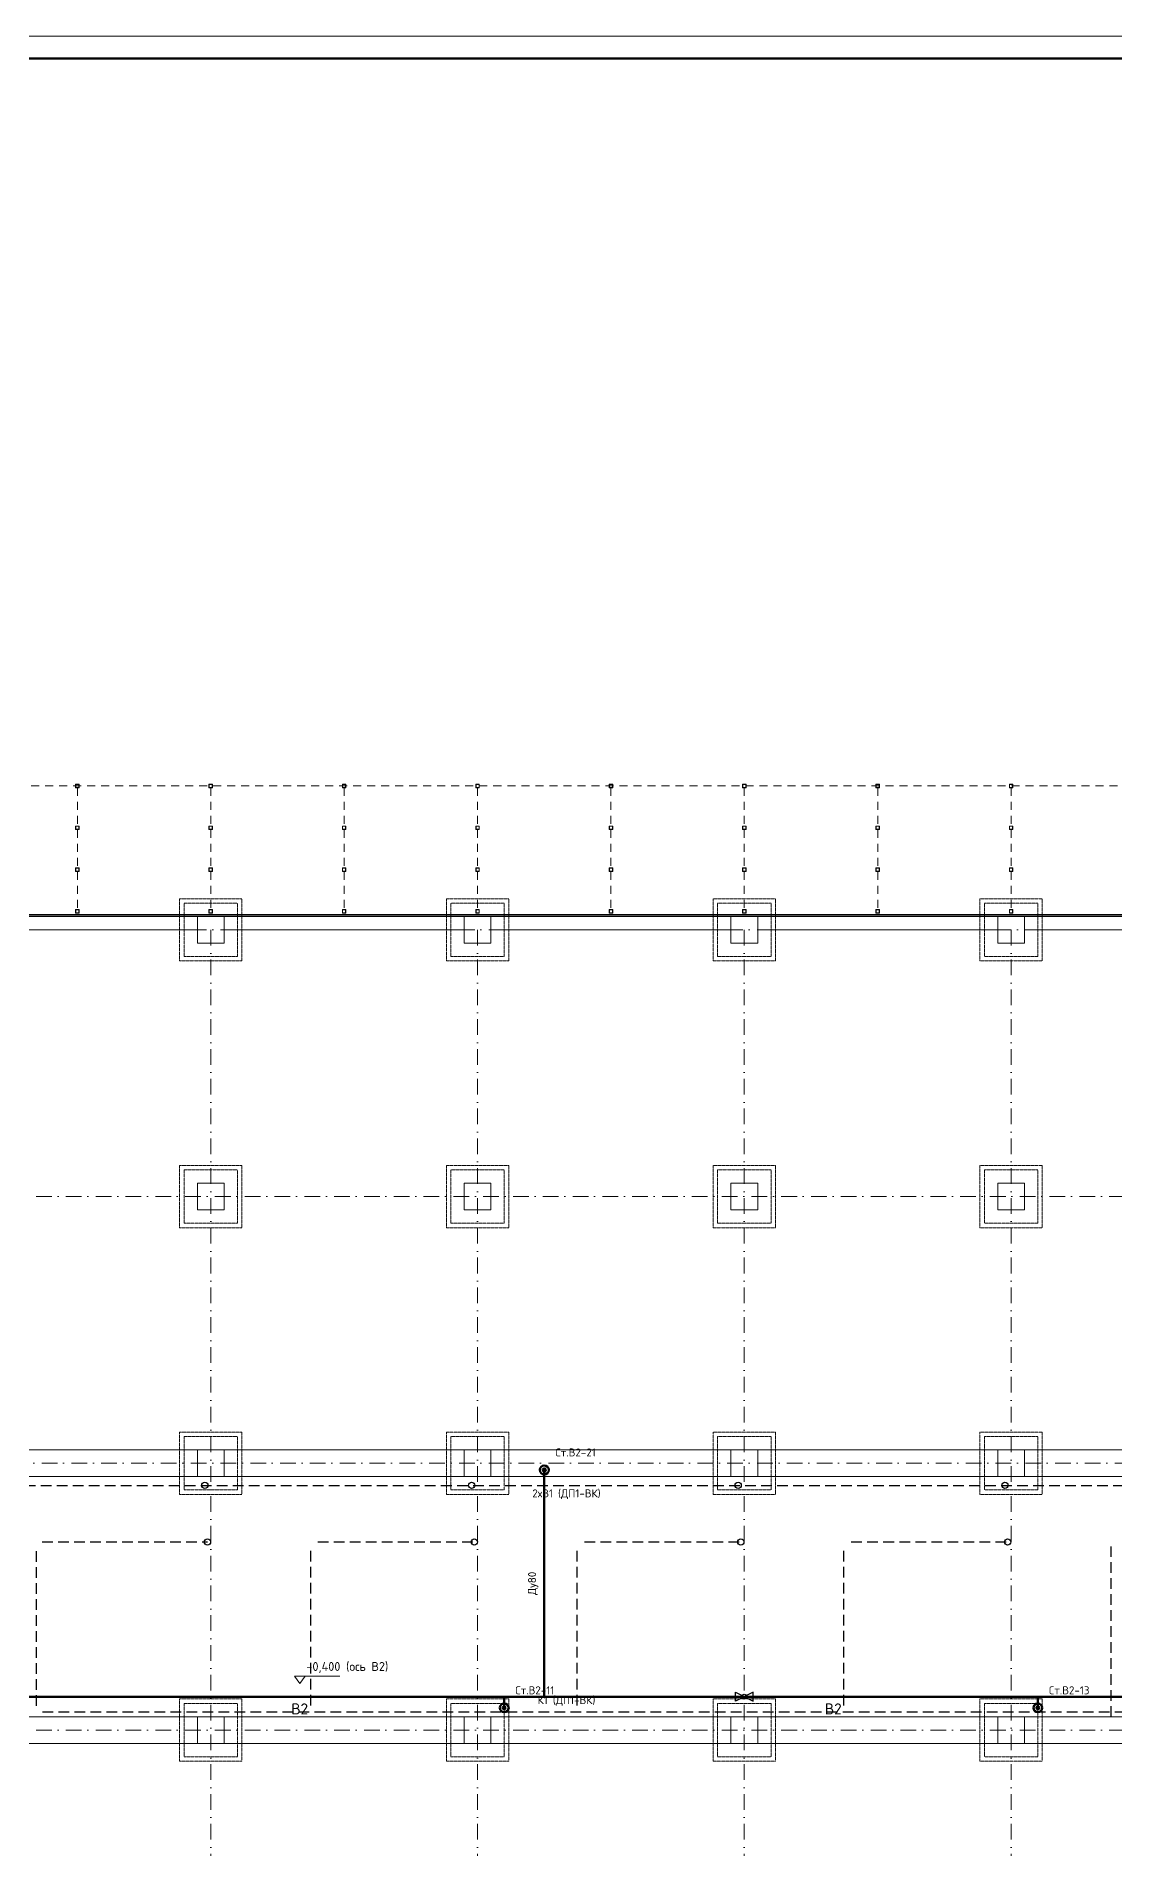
# Model space of a CAD drawing. Header units: millimetres. Extents: x 0 to 2118900, y -20000 to 84100.
# Drawn here: x 62075 to 86330, y 43330 to 84100 of the extents above; entities that cross this region are included whole.
import ezdxf
from ezdxf.enums import TextEntityAlignment as Align

# ---------------------------------------------------------------- set-up
doc = ezdxf.new("R2010")
doc.units = ezdxf.units.MM
for name, pattern in [('DASHED', [1.524, 1.27, -0.254]), ('Dot & Dashed', [670.277762, 352.777767, -176.388884, 0, -141.111112]), ('thk_line_type', [315, 180, -135]), ('ПТ_ШТРИХ', [6, 4, -2])]:
    doc.linetypes.add(name, pattern=pattern)
for name, color, linetype, lineweight in [('АР_подоснова', 8, 'Continuous', 13), ('ПТ_арматура', 7, 'Continuous', 30), ('ПТ_В2', 3, 'Continuous', 50), ('ПТ_рамка', 7, 'Continuous', 50), ('ПТ_рамка_тонк', 7, 'Continuous', 18), ('ПТ_смежные', 8, 'Continuous', 35), ('ПТ_текст', 7, 'Continuous', 18)]:
    doc.layers.add(name, color=color, linetype=linetype, lineweight=lineweight)
doc.styles.add('АР_текст_1', font='arial.ttf')
doc.styles.add('ПТ', font='isocpeur.ttf')

# ---------------------------------------------------------------- blocks, each defined once
blk = doc.blocks.new('Колонна SHS ГК 27')
at = {"color": 0, "linetype": 'Continuous', "lineweight": -2}
for p, q in [((40, 40), (-40, 40)), ((-40, 40), (-40, -40)), ((-33.7, -33.7), (-33.7, 33.7)), ((-33.7, 33.7), (33.7, 33.7)), ((33.7, 33.7), (33.7, -33.7)), ((40, -40), (40, 40)), ((-40, -40), (40, -40)), ((33.7, -33.7), (-33.7, -33.7))]:
    blk.add_line(p, q, dxfattribs=at)
blk = doc.blocks.new('Перекрытие_2', base_point=(-300, 28300))
at = {"color": 0, "linetype": 'Continuous', "lineweight": -2, "flags": 128}
blk.add_lwpolyline([(-300, 28300), (-300, 21700), (98300, 21700), (98300, 28300), (52300, 28300), (52300, 34300), (45700, 34300), (45700, 28300)], close=True, dxfattribs=at)
blk = doc.blocks.new('Перекрытие_159', base_point=(75300, 22700))
at = {"color": 0, "linetype": 'Dashed', "lineweight": -2, "flags": 128}
blk.add_lwpolyline([(75300, 22700), (76700, 22700), (76700, 21300), (75300, 21300)], close=True, dxfattribs=at)
blk = doc.blocks.new('Перекрытие_160', base_point=(75400, 22600))
at = {"color": 0, "linetype": 'Dashed', "lineweight": -2, "flags": 128}
blk.add_lwpolyline([(75400, 22600), (76600, 22600), (76600, 21400), (75400, 21400)], close=True, dxfattribs=at)
blk = doc.blocks.new('Перекрытие_161', base_point=(69300, 22700))
at = {"color": 0, "linetype": 'Dashed', "lineweight": -2, "flags": 128}
blk.add_lwpolyline([(69300, 22700), (70700, 22700), (70700, 21300), (69300, 21300)], close=True, dxfattribs=at)
blk = doc.blocks.new('Перекрытие_162', base_point=(69400, 22600))
at = {"color": 0, "linetype": 'Dashed', "lineweight": -2, "flags": 128}
blk.add_lwpolyline([(69400, 22600), (70600, 22600), (70600, 21400), (69400, 21400)], close=True, dxfattribs=at)
blk = doc.blocks.new('Перекрытие_163', base_point=(63300, 22700))
at = {"color": 0, "linetype": 'Dashed', "lineweight": -2, "flags": 128}
blk.add_lwpolyline([(63300, 22700), (64700, 22700), (64700, 21300), (63300, 21300)], close=True, dxfattribs=at)
blk = doc.blocks.new('Перекрытие_164', base_point=(63400, 22600))
at = {"color": 0, "linetype": 'Dashed', "lineweight": -2, "flags": 128}
blk.add_lwpolyline([(63400, 22600), (64600, 22600), (64600, 21400), (63400, 21400)], close=True, dxfattribs=at)
blk = doc.blocks.new('Перекрытие_165', base_point=(57300, 22700))
at = {"color": 0, "linetype": 'Dashed', "lineweight": -2, "flags": 128}
blk.add_lwpolyline([(57300, 22700), (58700, 22700), (58700, 21300), (57300, 21300)], close=True, dxfattribs=at)
blk = doc.blocks.new('Перекрытие_166', base_point=(57400, 22600))
at = {"color": 0, "linetype": 'Dashed', "lineweight": -2, "flags": 128}
blk.add_lwpolyline([(57400, 22600), (58600, 22600), (58600, 21400), (57400, 21400)], close=True, dxfattribs=at)
blk = doc.blocks.new('Перекрытие_195', base_point=(75300, 28700))
at = {"color": 0, "linetype": 'Dashed', "lineweight": -2, "flags": 128}
blk.add_lwpolyline([(75300, 28700), (76700, 28700), (76700, 27300), (75300, 27300)], close=True, dxfattribs=at)
blk = doc.blocks.new('Перекрытие_196', base_point=(75400, 28600))
at = {"color": 0, "linetype": 'Dashed', "lineweight": -2, "flags": 128}
blk.add_lwpolyline([(75400, 28600), (76600, 28600), (76600, 27400), (75400, 27400)], close=True, dxfattribs=at)
blk = doc.blocks.new('Перекрытие_197', base_point=(69300, 28700))
at = {"color": 0, "linetype": 'Dashed', "lineweight": -2, "flags": 128}
blk.add_lwpolyline([(69300, 28700), (70700, 28700), (70700, 27300), (69300, 27300)], close=True, dxfattribs=at)
blk = doc.blocks.new('Перекрытие_198', base_point=(69400, 28600))
at = {"color": 0, "linetype": 'Dashed', "lineweight": -2, "flags": 128}
blk.add_lwpolyline([(69400, 28600), (70600, 28600), (70600, 27400), (69400, 27400)], close=True, dxfattribs=at)
blk = doc.blocks.new('Перекрытие_199', base_point=(63300, 28700))
at = {"color": 0, "linetype": 'Dashed', "lineweight": -2, "flags": 128}
blk.add_lwpolyline([(63300, 28700), (64700, 28700), (64700, 27300), (63300, 27300)], close=True, dxfattribs=at)
blk = doc.blocks.new('Перекрытие_200', base_point=(63400, 28600))
at = {"color": 0, "linetype": 'Dashed', "lineweight": -2, "flags": 128}
blk.add_lwpolyline([(63400, 28600), (64600, 28600), (64600, 27400), (63400, 27400)], close=True, dxfattribs=at)
blk = doc.blocks.new('Перекрытие_201', base_point=(57300, 28700))
at = {"color": 0, "linetype": 'Dashed', "lineweight": -2, "flags": 128}
blk.add_lwpolyline([(57300, 28700), (58700, 28700), (58700, 27300), (57300, 27300)], close=True, dxfattribs=at)
blk = doc.blocks.new('Перекрытие_202', base_point=(57400, 28600))
at = {"color": 0, "linetype": 'Dashed', "lineweight": -2, "flags": 128}
blk.add_lwpolyline([(57400, 28600), (58600, 28600), (58600, 27400), (57400, 27400)], close=True, dxfattribs=at)
blk = doc.blocks.new('Перекрытие_231', base_point=(75300, 34700))
at = {"color": 0, "linetype": 'Dashed', "lineweight": -2, "flags": 128}
blk.add_lwpolyline([(75300, 34700), (76700, 34700), (76700, 33300), (75300, 33300)], close=True, dxfattribs=at)
blk = doc.blocks.new('Перекрытие_232', base_point=(75400, 34600))
at = {"color": 0, "linetype": 'Dashed', "lineweight": -2, "flags": 128}
blk.add_lwpolyline([(75400, 34600), (76600, 34600), (76600, 33400), (75400, 33400)], close=True, dxfattribs=at)
blk = doc.blocks.new('Перекрытие_233', base_point=(69300, 34700))
at = {"color": 0, "linetype": 'Dashed', "lineweight": -2, "flags": 128}
blk.add_lwpolyline([(69300, 34700), (70700, 34700), (70700, 33300), (69300, 33300)], close=True, dxfattribs=at)
blk = doc.blocks.new('Перекрытие_234', base_point=(69400, 34600))
at = {"color": 0, "linetype": 'Dashed', "lineweight": -2, "flags": 128}
blk.add_lwpolyline([(69400, 34600), (70600, 34600), (70600, 33400), (69400, 33400)], close=True, dxfattribs=at)
blk = doc.blocks.new('Перекрытие_235', base_point=(63300, 34700))
at = {"color": 0, "linetype": 'Dashed', "lineweight": -2, "flags": 128}
blk.add_lwpolyline([(63300, 34700), (64700, 34700), (64700, 33300), (63300, 33300)], close=True, dxfattribs=at)
blk = doc.blocks.new('Перекрытие_236', base_point=(63400, 34600))
at = {"color": 0, "linetype": 'Dashed', "lineweight": -2, "flags": 128}
blk.add_lwpolyline([(63400, 34600), (64600, 34600), (64600, 33400), (63400, 33400)], close=True, dxfattribs=at)
blk = doc.blocks.new('Перекрытие_237', base_point=(57300, 34700))
at = {"color": 0, "linetype": 'Dashed', "lineweight": -2, "flags": 128}
blk.add_lwpolyline([(57300, 34700), (58700, 34700), (58700, 33300), (57300, 33300)], close=True, dxfattribs=at)
blk = doc.blocks.new('Перекрытие_238', base_point=(57400, 34600))
at = {"color": 0, "linetype": 'Dashed', "lineweight": -2, "flags": 128}
blk.add_lwpolyline([(57400, 34600), (58600, 34600), (58600, 33400), (57400, 33400)], close=True, dxfattribs=at)
blk = doc.blocks.new('Перекрытие_267', base_point=(75300, 40700))
at = {"color": 0, "linetype": 'Dashed', "lineweight": -2, "flags": 128}
blk.add_lwpolyline([(75300, 40700), (76700, 40700), (76700, 39300), (75300, 39300)], close=True, dxfattribs=at)
blk = doc.blocks.new('Перекрытие_268', base_point=(75400, 40600))
at = {"color": 0, "linetype": 'Dashed', "lineweight": -2, "flags": 128}
blk.add_lwpolyline([(75400, 40600), (76600, 40600), (76600, 39400), (75400, 39400)], close=True, dxfattribs=at)
blk = doc.blocks.new('Перекрытие_269', base_point=(69300, 40700))
at = {"color": 0, "linetype": 'Dashed', "lineweight": -2, "flags": 128}
blk.add_lwpolyline([(69300, 40700), (70700, 40700), (70700, 39300), (69300, 39300)], close=True, dxfattribs=at)
blk = doc.blocks.new('Перекрытие_270', base_point=(69400, 40600))
at = {"color": 0, "linetype": 'Dashed', "lineweight": -2, "flags": 128}
blk.add_lwpolyline([(69400, 40600), (70600, 40600), (70600, 39400), (69400, 39400)], close=True, dxfattribs=at)
blk = doc.blocks.new('Перекрытие_271', base_point=(63300, 40700))
at = {"color": 0, "linetype": 'Dashed', "lineweight": -2, "flags": 128}
blk.add_lwpolyline([(63300, 40700), (64700, 40700), (64700, 39300), (63300, 39300)], close=True, dxfattribs=at)
blk = doc.blocks.new('Перекрытие_272', base_point=(63400, 40600))
at = {"color": 0, "linetype": 'Dashed', "lineweight": -2, "flags": 128}
blk.add_lwpolyline([(63400, 40600), (64600, 40600), (64600, 39400), (63400, 39400)], close=True, dxfattribs=at)
blk = doc.blocks.new('Перекрытие_273', base_point=(57300, 40700))
at = {"color": 0, "linetype": 'Dashed', "lineweight": -2, "flags": 128}
blk.add_lwpolyline([(57300, 40700), (58700, 40700), (58700, 39300), (57300, 39300)], close=True, dxfattribs=at)
blk = doc.blocks.new('Перекрытие_274', base_point=(57400, 40600))
at = {"color": 0, "linetype": 'Dashed', "lineweight": -2, "flags": 128}
blk.add_lwpolyline([(57400, 40600), (58600, 40600), (58600, 39400), (57400, 39400)], close=True, dxfattribs=at)
blk = doc.blocks.new('Перекрытие_292', base_point=(-300, 28300))
at = {"color": 0, "linetype": 'Continuous', "lineweight": -2, "flags": 128}
blk.add_lwpolyline([(-300, 28300), (-300, 21700), (98300, 21700), (98300, 28300), (52300, 28300), (52300, 34300), (45700, 34300), (45700, 28300)], close=True, dxfattribs=at)
blk = doc.blocks.new('Стена_3', base_point=(98225, 40225))
at = {"color": 0, "linetype": 'Continuous', "lineweight": -2}
for p, q in [((98335, 40337), (-334, 40337)), ((98329, 40335), (-328, 40335))]:
    blk.add_line(p, q, dxfattribs=at)
at = {"color": 0, "linetype": 'Continuous', "lineweight": -2, "flags": 128}
for points in [[(98337, 40346), (-346, 40346)], [(-328, 40329), (98329, 40329)]]:
    blk.add_lwpolyline(points, dxfattribs=at)
blk = doc.blocks.new('Стена_17', base_point=(52000, 28000))
at = {"color": 0, "linetype": 'Continuous', "lineweight": -2, "flags": 128}
for points in [[(57700, 28300), (52300, 28300)], [(63700, 28300), (58300, 28300)], [(69700, 28300), (64300, 28300)], [(75700, 28300), (70300, 28300)], [(81700, 28300), (76300, 28300)], [(87700, 28300), (82300, 28300)], [(93700, 28300), (88300, 28300)], [(97700, 28300), (94300, 28300)], [(52300, 27700), (57700, 27700)], [(58300, 27700), (63700, 27700)], [(64300, 27700), (69700, 27700)], [(70300, 27700), (75700, 27700)], [(76300, 27700), (81700, 27700)], [(82300, 27700), (87700, 27700)], [(88300, 27700), (93700, 27700)], [(94300, 27700), (97700, 27700)]]:
    blk.add_lwpolyline(points, dxfattribs=at)
blk = doc.blocks.new('Стена_19', base_point=(98000, 22000))
at = {"color": 0, "linetype": 'Continuous', "lineweight": -2, "flags": 128}
for points in [[(57700, 22300), (52300, 22300)], [(63700, 22300), (58300, 22300)], [(69700, 22300), (64300, 22300)], [(75700, 22300), (70300, 22300)], [(81700, 22300), (76300, 22300)], [(52300, 21700), (57700, 21700)], [(58300, 21700), (63700, 21700)], [(64300, 21700), (69700, 21700)], [(70300, 21700), (75700, 21700)], [(76300, 21700), (81700, 21700)]]:
    blk.add_lwpolyline(points, dxfattribs=at)
blk = doc.blocks.new('Стена_25', base_point=(-300, 40300))
at = {"color": 0, "linetype": 'Continuous', "lineweight": -2, "flags": 128}
for points in [[(57700, 40300), (52300, 40300)], [(52300, 40000), (57700, 40000)], [(63700, 40300), (58300, 40300)], [(58300, 40000), (63700, 40000)], [(69700, 40300), (64300, 40300)], [(64300, 40000), (69700, 40000)], [(75700, 40300), (70300, 40300)], [(70300, 40000), (75700, 40000)], [(81700, 40300), (76300, 40300)], [(76300, 40000), (81700, 40000)]]:
    blk.add_lwpolyline(points, dxfattribs=at)
blk = doc.blocks.new('Колонна_79', base_point=(76000, 22000))
at = {"color": 0, "linetype": 'Continuous', "lineweight": -2, "flags": 128}
blk.add_lwpolyline([(75700, 22300), (75700, 21700), (76300, 21700), (76300, 22300)], close=True, dxfattribs=at)
blk = doc.blocks.new('Колонна_80', base_point=(70000, 22000))
at = {"color": 0, "linetype": 'Continuous', "lineweight": -2, "flags": 128}
blk.add_lwpolyline([(69700, 22300), (69700, 21700), (70300, 21700), (70300, 22300)], close=True, dxfattribs=at)
blk = doc.blocks.new('Колонна_81', base_point=(64000, 22000))
at = {"color": 0, "linetype": 'Continuous', "lineweight": -2, "flags": 128}
blk.add_lwpolyline([(63700, 22300), (63700, 21700), (64300, 21700), (64300, 22300)], close=True, dxfattribs=at)
blk = doc.blocks.new('Колонна_82', base_point=(58000, 22000))
at = {"color": 0, "linetype": 'Continuous', "lineweight": -2, "flags": 128}
blk.add_lwpolyline([(57700, 22300), (57700, 21700), (58300, 21700), (58300, 22300)], close=True, dxfattribs=at)
blk = doc.blocks.new('Колонна_97', base_point=(76000, 28000))
at = {"color": 0, "linetype": 'Continuous', "lineweight": -2, "flags": 128}
blk.add_lwpolyline([(75700, 28300), (75700, 27700), (76300, 27700), (76300, 28300)], close=True, dxfattribs=at)
blk = doc.blocks.new('Колонна_98', base_point=(70000, 28000))
at = {"color": 0, "linetype": 'Continuous', "lineweight": -2, "flags": 128}
blk.add_lwpolyline([(69700, 28300), (69700, 27700), (70300, 27700), (70300, 28300)], close=True, dxfattribs=at)
blk = doc.blocks.new('Колонна_99', base_point=(64000, 28000))
at = {"color": 0, "linetype": 'Continuous', "lineweight": -2, "flags": 128}
blk.add_lwpolyline([(63700, 28300), (63700, 27700), (64300, 27700), (64300, 28300)], close=True, dxfattribs=at)
blk = doc.blocks.new('Колонна_100', base_point=(58000, 28000))
at = {"color": 0, "linetype": 'Continuous', "lineweight": -2, "flags": 128}
blk.add_lwpolyline([(57700, 28300), (57700, 27700), (58300, 27700), (58300, 28300)], close=True, dxfattribs=at)
blk = doc.blocks.new('Колонна_115', base_point=(76000, 34000))
at = {"color": 0, "linetype": 'Continuous', "lineweight": -2, "flags": 128}
blk.add_lwpolyline([(75700, 34300), (75700, 33700), (76300, 33700), (76300, 34300)], close=True, dxfattribs=at)
blk = doc.blocks.new('Колонна_116', base_point=(70000, 34000))
at = {"color": 0, "linetype": 'Continuous', "lineweight": -2, "flags": 128}
blk.add_lwpolyline([(69700, 34300), (69700, 33700), (70300, 33700), (70300, 34300)], close=True, dxfattribs=at)
blk = doc.blocks.new('Колонна_117', base_point=(64000, 34000))
at = {"color": 0, "linetype": 'Continuous', "lineweight": -2, "flags": 128}
blk.add_lwpolyline([(63700, 34300), (63700, 33700), (64300, 33700), (64300, 34300)], close=True, dxfattribs=at)
blk = doc.blocks.new('Колонна_118', base_point=(58000, 34000))
at = {"color": 0, "linetype": 'Continuous', "lineweight": -2, "flags": 128}
blk.add_lwpolyline([(57700, 34300), (57700, 33700), (58300, 33700), (58300, 34300)], close=True, dxfattribs=at)
blk = doc.blocks.new('Колонна_133', base_point=(76000, 40000))
at = {"color": 0, "linetype": 'Continuous', "lineweight": -2, "flags": 128}
blk.add_lwpolyline([(75700, 40300), (75700, 39700), (76300, 39700), (76300, 40300)], close=True, dxfattribs=at)
blk = doc.blocks.new('Колонна_134', base_point=(70000, 40000))
at = {"color": 0, "linetype": 'Continuous', "lineweight": -2, "flags": 128}
blk.add_lwpolyline([(69700, 40300), (69700, 39700), (70300, 39700), (70300, 40300)], close=True, dxfattribs=at)
blk = doc.blocks.new('Колонна_135', base_point=(64000, 40000))
at = {"color": 0, "linetype": 'Continuous', "lineweight": -2, "flags": 128}
blk.add_lwpolyline([(63700, 40300), (63700, 39700), (64300, 39700), (64300, 40300)], close=True, dxfattribs=at)
blk = doc.blocks.new('Колонна_136', base_point=(58000, 40000))
at = {"color": 0, "linetype": 'Continuous', "lineweight": -2, "flags": 128}
blk.add_lwpolyline([(57700, 40300), (57700, 39700), (58300, 39700), (58300, 40300)], close=True, dxfattribs=at)
blk = doc.blocks.new('Балка - Швеллер ПП 27_4')
at = {"color": 0, "linetype": 'thk_line_type', "lineweight": -2}
blk.add_line((0, 0), (90250, 0), dxfattribs=at)
blk = doc.blocks.new('Балка - Швеллер ПП 27_3')
at = {"color": 0, "linetype": 'thk_line_type', "lineweight": -2}
blk.add_line((0, 0), (2822, 0), dxfattribs=at)
blk = doc.blocks.new('Стандартный Маркер Сетки_4')
at = {"color": 0, "linetype": 'Dot & Dashed', "lineweight": -2}
for q in [(55187, 0), (0, 0)]:
    blk.add_line((0, 0), q, dxfattribs=at)
at = {"color": 0, "lineweight": -2, "style": 'АР_текст_1'}
blk.add_attdef('AC_MarkerText_1', text='', height=300, rotation=90, dxfattribs=at).set_placement((55368, -69), align=Align.TOP_CENTER)
blk = doc.blocks.new('AR_B')
at = {"layer": 'АР_подоснова', "linetype": 'Dot & Dashed'}
for p, q in [((98125, 40000), (-4800, 40000)), ((98000, 34000), (-4800, 34000)), ((98125, 28000), (-4800, 28000)), ((98000, 22000), (-4800, 22000))]:
    blk.add_line(p, q, dxfattribs=at)
at = {"layer": 'АР_подоснова', "linetype": 'Continuous', "flags": 128}
blk.add_lwpolyline([(300, 22300), (97700, 22300), (97700, 27700), (51700, 27700), (51700, 33700), (46300, 33700), (46300, 27700), (300, 27700)], close=True, dxfattribs=at)
at = {"layer": 'АР_подоснова', "linetype": 'Continuous', "xscale": -1, "zscale": 1000, "rotation": 180}
blk.add_blockref('Балка - Швеллер ПП 27_4', (3875, 43237), dxfattribs=at)
at = {"layer": 'АР_подоснова', "linetype": 'Continuous', "zscale": 1000}
for name, p, rotation in [('Колонна SHS ГК 27', (55000, 43235), 90), ('Колонна SHS ГК 27', (58000, 43235), 90), ('Колонна SHS ГК 27', (61000, 43235), 90), ('Колонна SHS ГК 27', (64000, 43235), 90), ('Колонна SHS ГК 27', (67000, 43235), 90), ('Колонна SHS ГК 27', (70000, 43235), 90), ('Колонна SHS ГК 27', (73000, 43235), 90), ('Колонна SHS ГК 27', (76000, 43235), 90), ('Балка - Швеллер ПП 27_3', (55000, 43197), 270), ('Балка - Швеллер ПП 27_3', (58000, 43197), 270), ('Балка - Швеллер ПП 27_3', (61000, 43197), 270), ('Балка - Швеллер ПП 27_3', (64000, 43197), 270), ('Балка - Швеллер ПП 27_3', (67000, 43197), 270), ('Балка - Швеллер ПП 27_3', (70000, 43197), 270), ('Балка - Швеллер ПП 27_3', (73000, 43197), 270), ('Балка - Швеллер ПП 27_3', (76000, 43197), 270), ('Колонна SHS ГК 27', (55000, 42295), 90), ('Колонна SHS ГК 27', (58000, 42295), 90), ('Колонна SHS ГК 27', (61000, 42295), 90), ('Колонна SHS ГК 27', (64000, 42295), 90), ('Колонна SHS ГК 27', (67000, 42295), 90), ('Колонна SHS ГК 27', (70000, 42295), 90), ('Колонна SHS ГК 27', (73000, 42295), 90), ('Колонна SHS ГК 27', (76000, 42295), 90), ('Колонна SHS ГК 27', (55000, 41355), 90), ('Колонна SHS ГК 27', (58000, 41355), 90), ('Колонна SHS ГК 27', (61000, 41355), 90), ('Колонна SHS ГК 27', (64000, 41355), 90), ('Колонна SHS ГК 27', (67000, 41355), 90), ('Колонна SHS ГК 27', (70000, 41355), 90), ('Колонна SHS ГК 27', (73000, 41355), 90), ('Колонна SHS ГК 27', (76000, 41355), 90), ('Колонна SHS ГК 27', (55000, 40415), 90), ('Колонна SHS ГК 27', (58000, 40415), 90), ('Колонна SHS ГК 27', (61000, 40415), 90), ('Колонна SHS ГК 27', (64000, 40415), 90), ('Колонна SHS ГК 27', (67000, 40415), 90), ('Колонна SHS ГК 27', (70000, 40415), 90), ('Колонна SHS ГК 27', (73000, 40415), 90), ('Колонна SHS ГК 27', (76000, 40415), 90), ('Стандартный Маркер Сетки_4', (58000, 40000), 270), ('Стандартный Маркер Сетки_4', (64000, 40000), 270), ('Стандартный Маркер Сетки_4', (70000, 40000), 270), ('Стандартный Маркер Сетки_4', (76000, 40000), 270)]:
    blk.add_blockref(name, p, dxfattribs=dict(at, rotation=rotation))
at = {"layer": 'АР_подоснова', "linetype": 'Dashed'}
for name, p in [('Перекрытие_273', (57300, 40700)), ('Перекрытие_274', (57400, 40600)), ('Перекрытие_271', (63300, 40700)), ('Перекрытие_272', (63400, 40600)), ('Перекрытие_269', (69300, 40700)), ('Перекрытие_270', (69400, 40600)), ('Перекрытие_267', (75300, 40700)), ('Перекрытие_268', (75400, 40600)), ('Перекрытие_237', (57300, 34700)), ('Перекрытие_235', (63300, 34700)), ('Перекрытие_233', (69300, 34700)), ('Перекрытие_231', (75300, 34700)), ('Перекрытие_238', (57400, 34600)), ('Перекрытие_236', (63400, 34600)), ('Перекрытие_234', (69400, 34600)), ('Перекрытие_232', (75400, 34600)), ('Перекрытие_201', (57300, 28700)), ('Перекрытие_202', (57400, 28600)), ('Перекрытие_199', (63300, 28700)), ('Перекрытие_200', (63400, 28600)), ('Перекрытие_197', (69300, 28700)), ('Перекрытие_198', (69400, 28600)), ('Перекрытие_195', (75300, 28700)), ('Перекрытие_196', (75400, 28600)), ('Перекрытие_165', (57300, 22700)), ('Перекрытие_166', (57400, 22600)), ('Перекрытие_163', (63300, 22700)), ('Перекрытие_164', (63400, 22600)), ('Перекрытие_161', (69300, 22700)), ('Перекрытие_162', (69400, 22600)), ('Перекрытие_159', (75300, 22700)), ('Перекрытие_160', (75400, 22600))]:
    blk.add_blockref(name, p, dxfattribs=at)
at = {"layer": 'АР_подоснова'}
for name, p in [('Стена_3', (98225, 40225)), ('Стена_25', (-300, 40300)), ('Колонна_136', (58000, 40000)), ('Колонна_135', (64000, 40000)), ('Колонна_134', (70000, 40000)), ('Колонна_133', (76000, 40000)), ('Колонна_118', (58000, 34000)), ('Колонна_117', (64000, 34000)), ('Колонна_116', (70000, 34000)), ('Колонна_115', (76000, 34000)), ('Стена_17', (52000, 28000)), ('Колонна_100', (58000, 28000)), ('Колонна_99', (64000, 28000)), ('Колонна_98', (70000, 28000)), ('Колонна_97', (76000, 28000)), ('Стена_19', (98000, 22000)), ('Колонна_82', (58000, 22000)), ('Колонна_81', (64000, 22000)), ('Колонна_80', (70000, 22000)), ('Колонна_79', (76000, 22000))]:
    blk.add_blockref(name, p, dxfattribs=at)
at = {"layer": 'АР_подоснова', "linetype": 'Continuous'}
for name in ['Перекрытие_2', 'Перекрытие_292']:
    blk.add_blockref(name, (-300, 28300), dxfattribs=at)
blk = doc.blocks.new('RISER')
for radius in [1, 0.35]:
    blk.add_circle((0, 0), radius)
blk = doc.blocks.new('ELEV')
blk.add_line((0, 1.6), (9, 1.6))
blk.add_lwpolyline([(0, 0), (-1.2, 1.6), (1.2, 1.6)], close=True)
blk = doc.blocks.new('V_BFLY')
blk.add_lwpolyline([(-2, -1), (-2, 1), (2, -1), (2, 1)], close=True)
blk.add_circle((0, 0), 0.55)

msp = doc.modelspace()

# ---------------------------------------------------------------- linework, layer by layer
at = {"layer": 'ПТ_В2'}
for p, q in [((73500, 46750), (73500, 51850)), ((60600, 46750), (72600, 46750)), ((72600, 46750), (72600, 46500)), ((72600, 46750), (73500, 46750)), ((73500, 46750), (78000, 46750)), ((78000, 46750), (84600, 46750)), ((84600, 46750), (84600, 46500)), ((84600, 46750), (91000, 46750))]:
    msp.add_line(p, q, dxfattribs=at)
at = {"layer": 'ПТ_рамка', "lineweight": 70}
msp.add_lwpolyline([(2000, 500), (118400, 500), (118400, 83600), (2000, 83600)], close=True, dxfattribs=at)
at = {"layer": 'ПТ_рамка_тонк', "lineweight": 13}
msp.add_lwpolyline([(0, 0), (118900, 0), (118900, 84100), (0, 84100)], close=True, dxfattribs=at)
at = {"layer": 'ПТ_смежные', "linetype": 'ПТ_ШТРИХ', "lineweight": 30, "ltscale": 60}
for p, q in [((6738, 51500), (103337, 51500)), ((62210, 50230), (65927, 50230)), ((68411, 50230), (71927, 50230)), ((74406, 50230), (77922, 50230)), ((80406, 50230), (83922, 50230)), ((62080, 46541), (62080, 50107)), ((68250, 46551), (68250, 50126)), ((74240, 46551), (74240, 50126)), ((80240, 46551), (80240, 50126)), ((86250, 46300), (86250, 50126)), ((62213, 46410), (108679, 46410))]:
    msp.add_line(p, q, dxfattribs=at)
at = {"layer": 'ПТ_смежные', "lineweight": 30}
for centre in [(65866, 51503), (71866, 51503), (77861, 51503), (83861, 51503), (65927, 50230), (71927, 50230), (77922, 50230), (83922, 50230)]:
    msp.add_circle(centre, 70, dxfattribs=at)

# ---------------------------------------------------------------- block references
at = {"layer": 'АР_подоснова'}
msp.add_blockref('AR_B', (8000, 24000), dxfattribs=at)
at = {"layer": 'ПТ_арматура', "xscale": 100, "yscale": 100}
msp.add_blockref('V_BFLY', (78000, 46750), dxfattribs=at)
at = {"layer": 'ПТ_В2', "xscale": 100, "yscale": 100}
for p in [(73500, 51850), (72600, 46500), (84600, 46500)]:
    msp.add_blockref('RISER', p, dxfattribs=at)
at = {"layer": 'ПТ_текст', "xscale": 100, "yscale": 100}
msp.add_blockref('ELEV', (68000, 47050), dxfattribs=at)

# ---------------------------------------------------------------- texts
at = {"layer": 'ПТ_текст', "style": 'ПТ'}
for s, height, p in [('Ст.В2-21', 180, (73750, 52100)), ('-0,400 (ось В2)', 200, (68150, 47270)), ('Ст.В2-11', 180, (72850, 46750)), ('Ст.В2-13', 180, (84850, 46750))]:
    msp.add_text(s, height=height, dxfattribs=at).set_placement(p, align=Align.BOTTOM_LEFT)
for s, p in [('2хВ1 (ДП1-ВК)', (74000, 51180)), ('К1 (ДП1-ВК)', (74000, 46530))]:
    msp.add_text(s, height=180, dxfattribs=at).set_placement(p, align=Align.BOTTOM_CENTER)
msp.add_text('Ду80', height=180, rotation=90, dxfattribs=at).set_placement((73370, 49300), align=Align.BOTTOM_CENTER)
for p in [(68000, 46600), (80000, 46600)]:
    msp.add_text('В2', height=250, dxfattribs=at).set_placement(p, align=Align.TOP_CENTER)

doc.saveas('drawing.dxf')
